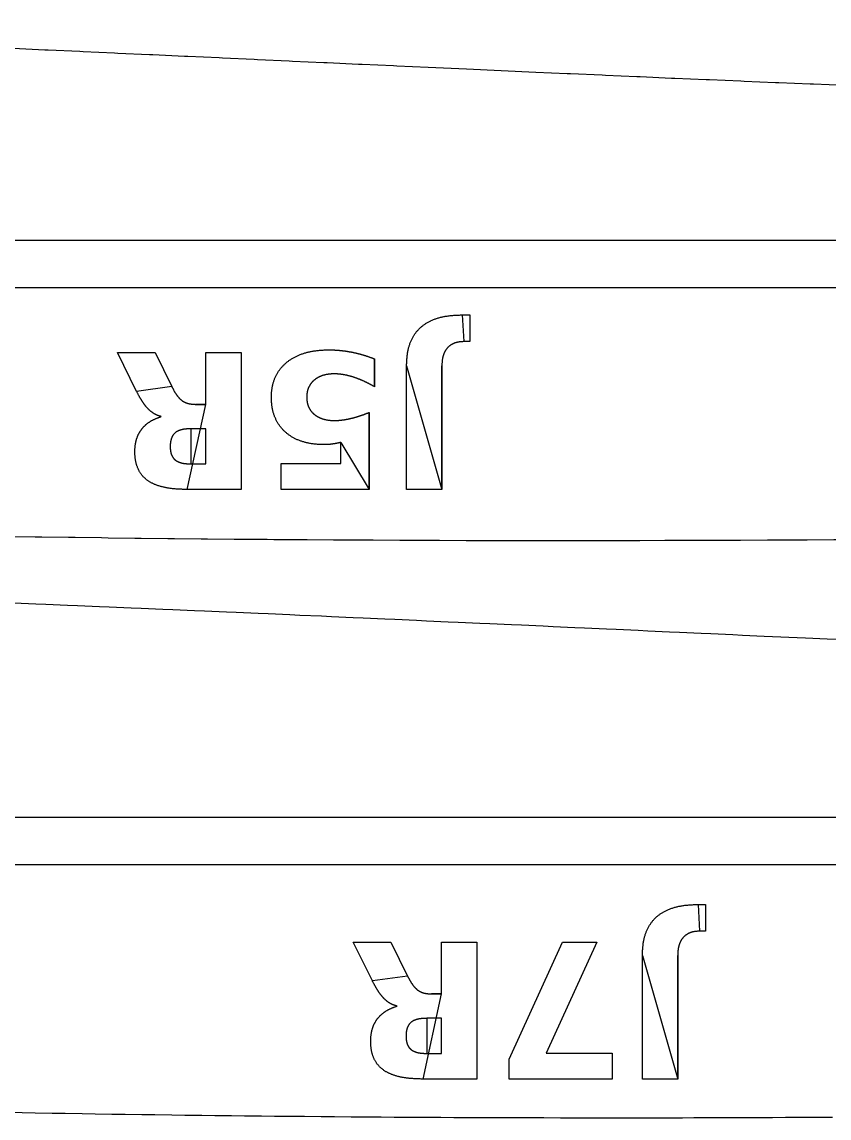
# Model space of a CAD drawing. Extents: x 27 to 271, y 44 to 138.
# Drawn here: x 215.75 to 233.93, y 92.34 to 117.03 of the extents above; entities that cross this region are included whole.
import ezdxf

# ---------------------------------------------------------------- set-up
doc = ezdxf.new("R2010")
doc.units = 0
doc.layers.add('jig_layer', color=7, linetype='CONTINUOUS')
doc.layers.add('jig_number_layer', color=7, linetype='CONTINUOUS')

msp = doc.modelspace()

# ---------------------------------------------------------------- linework, layer by layer
at = {"layer": 'jig_layer', "color": 7}
for points in [[(258.91731, 115.259578), (259.576011, 115.292073), (259.64511, 115.29433), (260.296005, 115.332574), (260.36401, 115.335566), (261.004109, 115.379773), (261.070705, 115.383386), (261.696626, 115.434177), (261.761091, 115.438382), (262.367265, 115.495877), (262.428987, 115.500872), (263.009101, 115.565275), (263.06725, 115.570976), (263.117787, 115.577467), (263.3578, 115.573883), (263.3578, 114.112071), (267.677801, 114.112071), (267.677801, 112.112069), (124.143606, 112.112069), (124.143606, 117.034072)], [(215.553005, 116.440776), (216.264806, 116.408369), (216.340306, 116.40518), (217.051709, 116.372668), (217.127209, 116.369366), (217.838409, 116.336769), (217.91391, 116.333467), (218.624808, 116.300868), (218.700206, 116.297566), (219.411008, 116.264969), (219.486308, 116.261667), (220.196808, 116.228969), (220.272209, 116.225667), (220.98221, 116.192966), (221.05751, 116.189664), (221.767307, 116.156971), (221.842609, 116.153669), (222.552108, 116.121067), (222.627309, 116.117652), (223.336609, 116.085165), (223.411807, 116.081778), (224.120806, 116.049281), (224.196007, 116.045866), (224.904805, 116.013577), (225.763808, 115.974681), (226.547008, 115.93938), (227.330008, 115.904379), (228.037509, 115.872979), (228.112605, 115.869677), (228.819908, 115.83848), (228.894905, 115.835094), (229.601909, 115.804281), (229.676909, 115.800894), (230.383808, 115.77038), (230.458806, 115.767078), (231.165408, 115.736979), (231.240406, 115.733677), (231.94671, 115.704083), (232.021609, 115.700781), (232.727508, 115.671679), (232.80241, 115.668377), (233.508107, 115.639883), (233.582907, 115.636581), (234.288209, 115.60867)], [(139.351859, 107.854292), (138.782459, 107.839193), (138.642355, 107.8375), (138.076158, 107.818591), (137.937158, 107.816051), (137.375262, 107.792994), (137.237462, 107.789381), (136.680555, 107.761893), (136.54436, 107.757293), (135.994058, 107.724995), (135.860056, 107.719097), (135.318861, 107.681691), (135.187763, 107.674579), (134.658557, 107.63169), (134.531461, 107.623279), (134.018963, 107.574689), (133.897362, 107.564896), (133.50056, 107.520889), (133.260558, 107.524784), (133.260558, 109.051688), (128.940602, 109.051688), (128.940602, 111.051689), (265.808759, 111.051689), (265.808759, 106.10189)], [(217.545262, 105.407093), (216.946661, 105.415192), (216.798559, 105.416603), (216.199858, 105.425098), (216.051762, 105.426792), (215.452861, 105.43571), (215.304762, 105.437403), (214.705861, 105.446914), (214.557658, 105.448607), (213.958562, 105.458796), (213.810356, 105.460771), (213.211263, 105.471298), (213.06306, 105.473274)], [(219.038658, 105.389996), (218.440059, 105.397108), (218.29196, 105.398236), (217.693361, 105.4058), (217.545262, 105.407211)], [(220.532257, 105.375597), (219.933458, 105.381608), (219.785463, 105.382455), (219.186757, 105.389002), (219.038658, 105.390131)], [(222.024761, 105.363994), (221.426761, 105.368905), (221.27876, 105.36947), (220.680356, 105.374888), (220.532257, 105.375453)], [(225.90576, 105.346497), (225.757763, 105.346293), (225.159756, 105.348551), (225.011756, 105.348596), (224.412759, 105.351419), (224.264759, 105.351503), (223.665759, 105.354805), (223.517759, 105.355003), (222.919761, 105.358898), (222.771758, 105.35918), (222.172761, 105.363611), (222.024761, 105.363893)], [(228.801761, 105.344293), (228.74476, 105.34401), (228.146762, 105.344197), (227.998762, 105.343632), (227.399763, 105.344197), (227.251762, 105.343632), (226.652763, 105.344761), (226.504762, 105.344552), (225.90576, 105.346245)], [(228.907761, 105.344693), (228.801761, 105.344411)], [(229.550762, 105.345294), (229.49176, 105.345094), (228.907761, 105.344815)], [(231.047761, 105.349293), (230.437761, 105.347882), (230.29876, 105.347036), (230.237758, 105.346889), (229.672761, 105.346042), (229.550762, 105.345478)], [(235.543759, 105.377092), (234.93776, 105.372492), (234.793756, 105.370799), (234.188759, 105.366594), (234.044758, 105.365183), (233.438759, 105.361485), (233.295757, 105.360074), (232.689761, 105.356998), (232.54576, 105.355869), (231.94076, 105.353329), (231.796759, 105.3522), (231.191762, 105.350225), (231.047761, 105.349096)], [(215.571239, 103.946598), (216.063838, 103.925798), (216.286438, 103.917106), (216.779136, 103.896109), (217.001838, 103.887416), (217.494637, 103.866221), (217.717336, 103.857331), (218.210237, 103.835939), (218.433038, 103.826936), (218.925939, 103.805346), (219.148637, 103.796258), (219.641437, 103.774443), (219.864034, 103.765355), (220.356633, 103.743455), (220.579236, 103.734254), (221.071638, 103.712354), (221.294037, 103.70304), (221.786334, 103.681168), (222.008635, 103.67177), (222.500738, 103.649672), (222.723038, 103.640161), (223.215036, 103.617979), (223.43714, 103.608383), (223.928937, 103.586088), (224.151038, 103.576492), (224.642536, 103.554084), (224.864535, 103.544375), (225.355937, 103.521882), (225.577936, 103.512174), (226.06904, 103.48968), (226.290835, 103.479972), (226.781939, 103.457366), (227.003638, 103.447573), (227.494538, 103.42508), (227.716235, 103.415287), (228.206737, 103.392681), (228.428338, 103.382888), (228.918736, 103.360282), (229.140139, 103.350488), (229.630235, 103.327995), (229.851639, 103.318089), (230.341737, 103.295596), (230.563036, 103.28569), (231.052838, 103.263197), (231.274039, 103.253291), (231.763739, 103.230996), (231.984939, 103.221005), (232.474434, 103.198794), (233.405739, 103.156901), (233.894737, 103.135001), (234.115537, 103.125095)], [(270.580036, 99.106425), (140.378939, 99.106425)], [(140.659801, 98.05353), (264.193903, 98.05353), (264.193903, 93.04813)], [(219.8005, 92.394094), (219.420702, 92.399597), (219.126604, 92.402589), (218.746702, 92.40829), (218.452601, 92.411592), (218.072696, 92.417688), (217.778499, 92.421187), (217.398501, 92.427594), (217.104304, 92.431404), (216.724303, 92.438092), (216.429999, 92.4421), (216.049902, 92.449212), (215.755598, 92.453502), (215.375501, 92.461009)], [(224.516304, 92.351295), (224.136404, 92.354399), (223.842498, 92.355528), (223.463101, 92.359), (223.169102, 92.360411), (222.789301, 92.364221), (222.495404, 92.365914), (222.1156, 92.370091), (221.821604, 92.372067), (221.441899, 92.376582), (221.147902, 92.37884), (220.768096, 92.383694), (220.474201, 92.386234), (220.094502, 92.391399), (219.8005, 92.394221)], [(224.809902, 92.350293), (224.516304, 92.351422)], [(225.189903, 92.347595), (224.809902, 92.350417)], [(225.483903, 92.346895), (225.189903, 92.34746)], [(225.862904, 92.344491), (225.483903, 92.347031)], [(226.156898, 92.344098), (225.862904, 92.344381)], [(226.830901, 92.341795), (226.536896, 92.341993), (226.156898, 92.343969)], [(234.014896, 92.352737), (233.628904, 92.351326), (233.338903, 92.349068), (232.952902, 92.347939), (232.662899, 92.345964), (232.270901, 92.344835), (231.986898, 92.343142), (231.925904, 92.342933), (231.578904, 92.342368), (231.311904, 92.340957), (231.2529, 92.340771), (230.887902, 92.340571), (230.6359, 92.339442), (230.5789, 92.339174), (230.198899, 92.33927), (229.904902, 92.338141), (229.524904, 92.338705), (229.231901, 92.337858), (228.8519, 92.338705), (228.557898, 92.338141), (228.177897, 92.33927), (227.883903, 92.338987), (227.504904, 92.340398), (227.210902, 92.340384), (226.830901, 92.342078)]]:
    msp.add_lwpolyline(points, dxfattribs=at)
at = {"layer": 'jig_number_layer', "color": 7}
for points in [[(225.676409, 110.433202), (225.83764, 110.433202), (225.83764, 109.831685), (225.71362, 109.831685), (225.676409, 110.433202), (225.676409, 110.433202), (225.676409, 110.433202), (225.676409, 110.433202)], [(218.334223, 108.709276), (217.902209, 109.585712), (218.749702, 109.585712), (219.125907, 108.818829), (218.334223, 108.709276), (218.334223, 108.709276), (218.334223, 108.709276), (218.334223, 108.709276)], [(219.892781, 108.417822), (219.892781, 109.585712), (220.6886, 109.585712), (220.6886, 106.499595), (219.473173, 106.499595), (219.892781, 108.417822), (219.892781, 108.417822), (219.892781, 108.417822), (219.892781, 108.417822)], [(223.6941, 109.441005), (223.6941, 108.814686), (223.6941, 109.441005), (223.6941, 109.441005), (223.6941, 109.441005), (223.6941, 109.441005)], [(225.211324, 106.499595), (224.415505, 106.499595), (224.415505, 109.285983), (225.211324, 106.499595), (225.211324, 106.499595), (225.211324, 106.499595), (225.211324, 106.499595)], [(225.211324, 109.285983), (225.211324, 106.499595), (225.211324, 106.499595), (225.211324, 109.285983), (225.211324, 109.285983), (225.211324, 109.285983), (225.211324, 109.285983)], [(219.667478, 108.417822), (219.892781, 108.417822), (219.892781, 108.417822), (219.667478, 108.417822), (219.667478, 108.417822), (219.667478, 108.417822), (219.667478, 108.417822)], [(223.572146, 108.235913), (223.572146, 106.499583), (223.572146, 106.499595), (223.572146, 108.235913), (223.572146, 108.235913), (223.572146, 108.235913), (223.572146, 108.235913)], [(219.557919, 107.076304), (219.892781, 107.076304), (219.892781, 107.867989), (219.557919, 107.867989), (219.557919, 107.867989), (219.557919, 107.076304), (219.557919, 107.076304), (219.557919, 107.076304), (219.557919, 107.076304)], [(223.572146, 106.499595), (221.593974, 106.499595), (221.593974, 107.084574), (222.937558, 107.084574), (222.937558, 107.56206), (223.572146, 106.499595), (223.572146, 106.499595), (223.572146, 106.499595), (223.572146, 106.499595)], [(230.989471, 97.150538), (231.150702, 97.150538), (231.150702, 96.54902), (231.026679, 96.54902), (230.989471, 97.150538), (230.989471, 97.150538), (230.989471, 97.150538), (230.989471, 97.150538)], [(223.647282, 95.426606), (223.215271, 96.303041), (224.062761, 96.303041), (224.438969, 95.536164), (223.647282, 95.426606), (223.647282, 95.426606), (223.647282, 95.426606), (223.647282, 95.426606)], [(225.205843, 95.135152), (225.205843, 96.303041), (226.001665, 96.303041), (226.001665, 93.216924), (224.786232, 93.216924), (225.205843, 95.135152), (225.205843, 95.135152), (225.205843, 95.135152), (225.205843, 95.135152)], [(229.050573, 93.216924), (226.72513, 93.216924), (226.72513, 93.665474), (227.928162, 96.303041), (228.703307, 96.303041), (227.564357, 93.8019), (229.050573, 93.8019), (229.050573, 93.216924), (229.050573, 93.216924), (229.050573, 93.216924), (229.050573, 93.216924), (229.050573, 93.216924), (229.050573, 93.216924)], [(230.52438, 93.216924), (229.728564, 93.216924), (229.728564, 96.003313), (230.52438, 93.216924), (230.52438, 93.216924), (230.52438, 93.216924), (230.52438, 93.216924)], [(230.52438, 96.003313), (230.52438, 93.216924), (230.52438, 93.216924), (230.52438, 96.003313), (230.52438, 96.003313), (230.52438, 96.003313), (230.52438, 96.003313)], [(224.980534, 95.135152), (225.205843, 95.135152), (225.205843, 95.135152), (224.980534, 95.135152), (224.980534, 95.135152), (224.980534, 95.135152), (224.980534, 95.135152)], [(224.870984, 93.793631), (225.205843, 93.793631), (225.205843, 94.585315), (224.870984, 94.585315), (224.870984, 94.585315), (224.870984, 93.793631), (224.870984, 93.793631), (224.870984, 93.793631), (224.870984, 93.793631)]]:
    msp.add_lwpolyline(points, close=True, dxfattribs=at)
for points, knots in [([(224.415505, 109.285983), (224.416087, 109.299119), (224.417252, 109.325391), (224.4193, 109.364785), (224.421609, 109.404131), (224.424365, 109.443412), (224.4277, 109.482615), (224.431801, 109.521726), (224.436833, 109.560707), (224.442909, 109.599517), (224.449866, 109.63641), (224.457664, 109.671351), (224.466092, 109.704353), (224.475562, 109.737095), (224.486096, 109.769533), (224.497687, 109.801633), (224.510364, 109.833326), (224.524118, 109.864574), (224.538987, 109.895313), (224.554559, 109.924749), (224.570751, 109.95287), (224.587463, 109.979692), (224.6051, 110.005906), (224.623651, 110.031471), (224.643098, 110.056353), (224.663427, 110.080497), (224.684621, 110.103865), (224.706665, 110.126409), (224.729763, 110.148301), (224.753937, 110.169446), (224.779124, 110.189842), (224.805072, 110.209294), (224.831724, 110.227797), (224.859013, 110.245374), (224.886885, 110.262028), (224.9153, 110.277763), (224.944199, 110.292612), (224.974824, 110.307183), (225.0072, 110.32135), (225.041338, 110.334992), (225.075877, 110.347555), (225.110773, 110.359053), (225.145981, 110.369524), (225.181454, 110.379001), (225.217162, 110.387489), (225.253066, 110.395027), (225.291268, 110.402043), (225.331777, 110.408347), (225.374571, 110.413893), (225.417494, 110.418466), (225.460512, 110.422195), (225.503596, 110.425236), (225.546742, 110.427708), (225.589934, 110.429762), (225.633165, 110.431555), (225.661989, 110.432649), (225.676401, 110.433197)], [0, 0, 0, 0, 0.039445, 0.078893, 0.118341, 0.157684, 0.197026, 0.236369, 0.275649, 0.314927, 0.354201, 0.388256, 0.422312, 0.456368, 0.490491, 0.524612, 0.558735, 0.592873, 0.627015, 0.661153, 0.692752, 0.724346, 0.755941, 0.787515, 0.819087, 0.85066, 0.882183, 0.913707, 0.945229, 0.97763, 1.010033, 1.042437, 1.074895, 1.107347, 1.139797, 1.172285, 1.204771, 1.237256, 1.274012, 1.31077, 1.347527, 1.384253, 1.420979, 1.457707, 1.494391, 1.531074, 1.567756, 1.610901, 1.654049, 1.697197, 1.74039, 1.783579, 1.826769, 1.870035, 1.913302, 1.95657, 1.95657, 1.95657, 1.95657]), ([(225.71362, 109.831685), (225.707956, 109.831403), (225.696627, 109.830838), (225.679636, 109.829929), (225.662667, 109.828896), (225.645727, 109.827672), (225.628823, 109.826196), (225.611959, 109.824417), (225.59515, 109.822228), (225.578419, 109.819553), (225.562481, 109.816477), (225.547343, 109.813048), (225.533007, 109.809318), (225.518788, 109.805116), (225.504703, 109.800463), (225.49077, 109.795346), (225.477013, 109.78977), (225.463457, 109.783714), (225.450128, 109.777172), (225.437329, 109.770308), (225.425061, 109.76316), (225.413329, 109.755753), (225.401852, 109.747964), (225.390663, 109.739764), (225.379766, 109.731178), (225.369171, 109.722223), (225.358915, 109.712892), (225.348993, 109.703217), (225.339307, 109.693097), (225.329921, 109.682497), (225.320818, 109.671459), (225.312114, 109.660098), (225.303814, 109.648433), (225.295899, 109.6365), (225.288382, 109.62431), (225.281264, 109.611881), (225.274531, 109.599235), (225.267982, 109.585914), (225.261625, 109.571934), (225.25553, 109.557279), (225.249906, 109.542439), (225.244744, 109.527435), (225.240023, 109.51229), (225.235744, 109.497022), (225.231902, 109.481645), (225.228496, 109.466175), (225.225345, 109.4498), (225.222513, 109.432514), (225.220041, 109.414325), (225.21802, 109.396071), (225.216252, 109.377784), (225.214941, 109.359454), (225.213877, 109.341101), (225.212867, 109.32273), (225.212142, 109.304332), (225.211612, 109.292068), (225.211346, 109.285935)], [0, 0, 0, 0, 0.017013, 0.034029, 0.051045, 0.068014, 0.084981, 0.101946, 0.118886, 0.135828, 0.152768, 0.167571, 0.182385, 0.197202, 0.212042, 0.22688, 0.241722, 0.256567, 0.271412, 0.286256, 0.300127, 0.313999, 0.327871, 0.341731, 0.355606, 0.369483, 0.383339, 0.397194, 0.41105, 0.425353, 0.43966, 0.453963, 0.468279, 0.482601, 0.496915, 0.511234, 0.525562, 0.539889, 0.555757, 0.571627, 0.587496, 0.603362, 0.619221, 0.63508, 0.650925, 0.666761, 0.682596, 0.700947, 0.719303, 0.737658, 0.756042, 0.774414, 0.792785, 0.811194, 0.829607, 0.848022, 0.848022, 0.848022, 0.848022]), ([(222.937558, 107.56206), (222.935316, 107.561489), (222.930828, 107.560347), (222.924104, 107.558598), (222.917386, 107.556826), (222.910648, 107.555136), (222.903918, 107.553411), (222.897174, 107.551728), (222.89043, 107.550062), (222.883674, 107.548451), (222.876925, 107.546899), (222.870226, 107.545245), (222.863502, 107.543817), (222.856786, 107.542383), (222.850059, 107.54098), (222.843327, 107.539586), (222.836574, 107.538279), (222.829836, 107.536908), (222.823069, 107.535717), (222.816336, 107.534465), (222.809594, 107.533362), (222.802867, 107.532218), (222.796141, 107.531031), (222.789403, 107.529923), (222.782674, 107.528815), (222.77592, 107.527883), (222.769193, 107.526773), (222.762438, 107.525846), (222.755622, 107.524869), (222.748751, 107.523783), (222.741789, 107.522872), (222.734836, 107.521915), (222.727871, 107.521031), (222.72092, 107.520008), (222.713956, 107.519089), (222.706982, 107.518268), (222.700008, 107.517453), (222.692966, 107.51689), (222.685915, 107.516043), (222.678797, 107.515441), (222.671681, 107.514872), (222.664562, 107.514307), (222.65744, 107.513747), (222.650315, 107.513163), (222.643186, 107.512673), (222.636052, 107.512333), (222.628873, 107.512047), (222.621648, 107.511767), (222.614376, 107.511492), (222.607106, 107.511178), (222.599833, 107.511015), (222.592559, 107.510886), (222.585288, 107.510607), (222.57801, 107.510518), (222.570739, 107.510405), (222.552924, 107.510278), (222.524561, 107.51032), (222.485654, 107.511238), (222.446773, 107.513114), (222.407928, 107.515721), (222.369136, 107.519085), (222.330424, 107.523325), (222.291817, 107.528501), (222.253338, 107.534615), (222.216552, 107.541407), (222.181462, 107.548764), (222.14807, 107.556585), (222.114886, 107.565216), (222.081945, 107.57471), (222.049277, 107.585095), (222.016923, 107.596402), (221.984919, 107.608643), (221.953313, 107.621852), (221.92291, 107.635712), (221.893717, 107.650154), (221.865726, 107.665093), (221.838206, 107.680892), (221.811191, 107.697552), (221.784708, 107.71506), (221.758796, 107.733415), (221.733484, 107.752592), (221.708825, 107.772605), (221.68512, 107.793186), (221.66238, 107.814301), (221.640601, 107.835896), (221.619552, 107.858197), (221.59926, 107.881187), (221.579753, 107.904841), (221.561066, 107.929142), (221.543233, 107.954064), (221.526289, 107.979583), (221.51012, 108.005911), (221.494781, 108.033037), (221.480312, 108.06094), (221.466818, 108.089338), (221.454267, 108.118176), (221.442679, 108.147423), (221.432035, 108.177024), (221.422306, 108.206937), (221.413483, 108.237132), (221.405252, 108.268678), (221.397725, 108.301576), (221.390999, 108.335815), (221.385287, 108.370239), (221.380561, 108.404813), (221.376807, 108.439506), (221.373931, 108.474298), (221.372102, 108.509176), (221.370942, 108.544099), (221.370605, 108.578985), (221.371124, 108.61381), (221.37245, 108.648556), (221.374643, 108.683241), (221.377671, 108.71785), (221.381803, 108.752332), (221.386916, 108.786676), (221.393056, 108.820844), (221.400301, 108.854789), (221.40848, 108.887524), (221.417454, 108.919044), (221.42718, 108.949325), (221.437896, 108.979276), (221.449595, 109.008862), (221.4623, 109.038037), (221.476014, 109.066744), (221.490713, 109.094951), (221.506413, 109.122601), (221.523124, 109.149678), (221.540857, 109.176122), (221.55955, 109.201924), (221.579164, 109.227044), (221.599659, 109.251464), (221.620982, 109.275174), (221.643096, 109.298152), (221.665964, 109.320387), (221.689543, 109.341871), (221.714233, 109.36296), (221.740043, 109.383586), (221.766962, 109.403701), (221.794508, 109.422936), (221.822639, 109.441299), (221.851324, 109.45878), (221.880525, 109.475381), (221.910196, 109.491113), (221.940316, 109.505957), (221.97181, 109.520366), (222.00469, 109.534248), (222.038958, 109.547513), (222.073598, 109.559786), (222.10857, 109.571094), (222.143836, 109.581466), (222.179356, 109.590952), (222.2151, 109.59957), (222.251042, 109.607341), (222.288841, 109.614626), (222.328494, 109.621349), (222.369997, 109.627391), (222.411622, 109.632497), (222.453342, 109.636709), (222.495133, 109.640078), (222.536983, 109.642589), (222.578864, 109.644449), (222.620774, 109.645437), (222.65519, 109.64569), (222.682104, 109.645595), (222.701515, 109.645378), (222.720928, 109.645147), (222.740327, 109.644494), (222.759725, 109.64389), (222.779116, 109.643131), (222.798499, 109.642193), (222.817874, 109.64111), (222.83724, 109.639959), (222.856594, 109.6387), (222.87592, 109.637119), (222.895241, 109.635508), (222.914548, 109.633739), (222.933843, 109.631818), (222.953133, 109.629801), (222.972388, 109.627492), (222.991645, 109.62522), (223.010896, 109.622747), (223.03015, 109.620123), (223.049405, 109.617324), (223.06864, 109.614392), (223.087856, 109.611335), (223.10705, 109.608142), (223.126218, 109.604792), (223.145368, 109.601342), (223.164489, 109.597742), (223.18359, 109.594049), (223.20266, 109.590201), (223.221709, 109.586247), (223.240729, 109.582163), (223.259721, 109.577953), (223.278687, 109.573627), (223.297619, 109.569149), (223.316526, 109.564566), (223.335396, 109.559835), (223.354332, 109.554963), (223.373324, 109.549918), (223.392369, 109.544701), (223.41138, 109.539357), (223.43034, 109.533838), (223.449258, 109.528186), (223.468133, 109.522397), (223.486949, 109.516423), (223.505719, 109.510311), (223.524548, 109.50398), (223.543441, 109.497449), (223.562394, 109.490725), (223.581307, 109.483895), (223.600169, 109.476918), (223.619003, 109.46986), (223.637819, 109.462747), (223.656602, 109.455544), (223.675377, 109.448318), (223.687891, 109.443497), (223.694148, 109.441087)], [0, 0, 0, 0, 0.00694, 0.013894, 0.020843, 0.027782, 0.034734, 0.041686, 0.048634, 0.055575, 0.062523, 0.069408, 0.076275, 0.083141, 0.090012, 0.09689, 0.103764, 0.110647, 0.117517, 0.124378, 0.131191, 0.138012, 0.144849, 0.151679, 0.158497, 0.165307, 0.172133, 0.178947, 0.185762, 0.192791, 0.199812, 0.206825, 0.213849, 0.220875, 0.227899, 0.234921, 0.241942, 0.248963, 0.256109, 0.263244, 0.270391, 0.277527, 0.284668, 0.291822, 0.298972, 0.306107, 0.313246, 0.320525, 0.327799, 0.335078, 0.342354, 0.349624, 0.356901, 0.364183, 0.371457, 0.378719, 0.417629, 0.456541, 0.495459, 0.534399, 0.573332, 0.612264, 0.651219, 0.690177, 0.729136, 0.763432, 0.797724, 0.832014, 0.866285, 0.90056, 0.934837, 0.969089, 1.003339, 1.037587, 1.06931, 1.101034, 1.132757, 1.164492, 1.196236, 1.227981, 1.259738, 1.291488, 1.323238, 1.353898, 1.384565, 1.415232, 1.445882, 1.476539, 1.507196, 1.53783, 1.568453, 1.599075, 1.630499, 1.661922, 1.693348, 1.724804, 1.756257, 1.787707, 1.819158, 1.850611, 1.882065, 1.916952, 1.951839, 1.986728, 2.02162, 2.056511, 2.091403, 2.126338, 2.161279, 2.196221, 2.23099, 2.265758, 2.300524, 2.335242, 2.369968, 2.404694, 2.439395, 2.474098, 2.508802, 2.540598, 2.572399, 2.604199, 2.636011, 2.667826, 2.699646, 2.731436, 2.763226, 2.795015, 2.826868, 2.858723, 2.890579, 2.922461, 2.954343, 2.986226, 3.018117, 3.050011, 3.081907, 3.115513, 3.149108, 3.182703, 3.216287, 3.249875, 3.283464, 3.31704, 3.350613, 3.384186, 3.420927, 3.457667, 3.494407, 3.531163, 3.567918, 3.604674, 3.641445, 3.678214, 3.714981, 3.756919, 3.798858, 3.840794, 3.882719, 3.924643, 3.966566, 4.008487, 4.050405, 4.092321, 4.111736, 4.131147, 4.150558, 4.169974, 4.189378, 4.208781, 4.228188, 4.247594, 4.266997, 4.286389, 4.305779, 4.325166, 4.344551, 4.363944, 4.383337, 4.402735, 4.422122, 4.441509, 4.460959, 4.480419, 4.499879, 4.519333, 4.538791, 4.55825, 4.577709, 4.597165, 4.61662, 4.636073, 4.655529, 4.674985, 4.694432, 4.713888, 4.733345, 4.752794, 4.772251, 4.791705, 4.811454, 4.831201, 4.850946, 4.870697, 4.890439, 4.910179, 4.929925, 4.949661, 4.9694, 4.989519, 5.009629, 5.029732, 5.049844, 5.06996, 5.090072, 5.11019, 5.13031, 5.150424, 5.150424, 5.150424, 5.150424]), ([(223.6941, 108.814686), (223.68803, 108.818045), (223.675888, 108.824764), (223.657659, 108.834821), (223.639414, 108.844851), (223.621135, 108.854813), (223.60282, 108.864702), (223.584457, 108.874503), (223.566032, 108.884181), (223.547544, 108.893733), (223.529395, 108.902937), (223.511567, 108.911752), (223.494085, 108.920226), (223.476541, 108.928569), (223.458913, 108.936737), (223.441224, 108.944775), (223.423466, 108.952664), (223.405646, 108.960416), (223.387764, 108.968024), (223.370213, 108.975301), (223.353011, 108.982297), (223.336154, 108.988999), (223.319241, 108.995562), (223.302277, 109.001986), (223.285261, 109.008263), (223.26818, 109.014358), (223.251054, 109.02032), (223.233866, 109.026104), (223.216949, 109.031615), (223.200305, 109.036859), (223.183931, 109.041828), (223.167512, 109.046655), (223.151037, 109.051283), (223.134524, 109.055765), (223.117967, 109.060091), (223.101357, 109.064207), (223.084711, 109.068173), (223.068352, 109.071861), (223.052296, 109.075324), (223.036539, 109.078541), (223.020751, 109.08159), (223.004931, 109.084466), (222.98908, 109.087176), (222.973193, 109.089672), (222.957296, 109.0921), (222.941353, 109.094182), (222.925677, 109.09607), (222.910262, 109.097714), (222.895118, 109.099185), (222.879958, 109.100489), (222.864775, 109.10151), (222.849582, 109.102393), (222.834391, 109.103361), (222.819172, 109.103748), (222.803953, 109.104053), (222.787136, 109.104147), (222.768722, 109.104016), (222.748723, 109.103463), (222.728724, 109.102826), (222.708762, 109.10143), (222.688824, 109.099757), (222.668921, 109.097728), (222.649069, 109.095216), (222.629284, 109.09219), (222.610337, 109.088833), (222.59224, 109.085191), (222.574994, 109.081308), (222.557842, 109.077036), (222.540812, 109.072307), (222.523906, 109.067153), (222.50715, 109.061545), (222.49056, 109.055469), (222.474156, 109.048909), (222.45837, 109.042027), (222.443195, 109.034873), (222.428641, 109.027462), (222.414307, 109.019625), (222.400208, 109.01137), (222.386368, 109.002685), (222.372803, 108.993574), (222.359521, 108.984052), (222.346556, 108.9741), (222.334069, 108.963863), (222.322069, 108.953361), (222.31056, 108.942614), (222.299402, 108.931508), (222.288614, 108.920044), (222.278216, 108.908224), (222.26823, 108.896061), (222.258673, 108.883562), (222.249544, 108.870746), (222.2409, 108.857656), (222.232759, 108.844302), (222.225136, 108.830704), (222.217984, 108.816849), (222.211304, 108.802757), (222.205098, 108.788446), (222.199354, 108.773945), (222.194121, 108.759256), (222.189355, 108.744416), (222.184961, 108.729021), (222.180972, 108.713081), (222.177426, 108.696607), (222.174445, 108.68002), (222.171889, 108.663357), (222.16991, 108.64661), (222.168427, 108.629806), (222.167242, 108.612968), (222.16663, 108.596091), (222.16644, 108.579169), (222.166621, 108.562215), (222.167247, 108.545235), (222.168404, 108.528293), (222.169994, 108.511395), (222.171951, 108.494546), (222.174415, 108.477762), (222.17749, 108.461084), (222.181013, 108.444498), (222.185011, 108.428488), (222.189405, 108.413054), (222.194153, 108.3982), (222.199387, 108.383507), (222.205101, 108.368991), (222.211306, 108.354677), (222.217981, 108.340583), (222.22514, 108.326733), (222.232788, 108.313153), (222.240938, 108.299847), (222.249584, 108.286833), (222.258709, 108.274118), (222.268286, 108.261731), (222.278294, 108.249681), (222.288706, 108.237976), (222.299488, 108.226607), (222.31065, 108.215607), (222.322148, 108.204952), (222.334149, 108.194521), (222.346642, 108.184328), (222.359616, 108.174383), (222.372904, 108.164864), (222.386471, 108.155759), (222.400301, 108.147069), (222.41439, 108.138815), (222.428713, 108.130975), (222.443261, 108.123561), (222.458422, 108.116377), (222.47421, 108.1095), (222.490603, 108.10292), (222.507189, 108.096835), (222.523946, 108.091226), (222.540849, 108.086059), (222.557888, 108.081349), (222.575041, 108.077074), (222.592291, 108.073199), (222.61039, 108.069576), (222.629338, 108.066256), (222.649127, 108.063262), (222.668978, 108.060741), (222.688882, 108.058692), (222.708819, 108.057), (222.72879, 108.055747), (222.748776, 108.05479), (222.768776, 108.054226), (222.78645, 108.054072), (222.801792, 108.054133), (222.814799, 108.054311), (222.827802, 108.054672), (222.840803, 108.055003), (222.853797, 108.055575), (222.866777, 108.056344), (222.879751, 108.057213), (222.892724, 108.058112), (222.905902, 108.059186), (222.919293, 108.06037), (222.932882, 108.061732), (222.946463, 108.063148), (222.960036, 108.064646), (222.973585, 108.066379), (222.987128, 108.068178), (223.00064, 108.070189), (223.014155, 108.072164), (223.027884, 108.074333), (223.041841, 108.076634), (223.056009, 108.079156), (223.070148, 108.081826), (223.0843, 108.084437), (223.098399, 108.087326), (223.112489, 108.090274), (223.126565, 108.093277), (223.140619, 108.096382), (223.154926, 108.09965), (223.169495, 108.103042), (223.184316, 108.106594), (223.199119, 108.110221), (223.213898, 108.113943), (223.22865, 108.11777), (223.243379, 108.121678), (223.258083, 108.125685), (223.272758, 108.129798), (223.287739, 108.134108), (223.303019, 108.138614), (223.318589, 108.143345), (223.334126, 108.148179), (223.34963, 108.153115), (223.365096, 108.158168), (223.380526, 108.163332), (223.395919, 108.168609), (223.411272, 108.173995), (223.426934, 108.179593), (223.442882, 108.18546), (223.459136, 108.191541), (223.475355, 108.197712), (223.491543, 108.203967), (223.507703, 108.210297), (223.523845, 108.216686), (223.539971, 108.223108), (223.556085, 108.229554), (223.566827, 108.233848), (223.572197, 108.235995)], [0, 0, 0, 0, 0.020812, 0.041633, 0.062457, 0.083271, 0.104085, 0.124901, 0.145714, 0.166521, 0.18733, 0.206761, 0.226186, 0.245614, 0.265038, 0.28447, 0.303903, 0.323333, 0.342769, 0.3622, 0.380333, 0.398477, 0.416621, 0.434758, 0.452897, 0.471029, 0.489165, 0.507299, 0.525433, 0.542539, 0.559651, 0.576766, 0.593879, 0.610988, 0.628098, 0.645215, 0.662326, 0.679432, 0.695522, 0.7116, 0.727679, 0.743759, 0.759839, 0.77592, 0.792004, 0.808079, 0.824154, 0.839372, 0.854585, 0.869798, 0.885018, 0.900234, 0.915457, 0.930678, 0.9459, 0.961122, 0.981131, 1.001139, 1.02114, 1.041152, 1.061161, 1.081163, 1.101168, 1.121185, 1.141201, 1.158887, 1.17656, 1.194231, 1.21191, 1.229579, 1.247245, 1.264913, 1.282575, 1.300237, 1.316568, 1.332898, 1.349229, 1.365568, 1.381905, 1.398238, 1.414583, 1.430925, 1.447263, 1.463015, 1.478756, 1.494493, 1.510237, 1.525975, 1.541711, 1.557439, 1.573168, 1.588906, 1.604489, 1.620077, 1.635664, 1.651255, 1.666852, 1.682453, 1.698038, 1.713622, 1.729205, 1.74606, 1.762906, 1.779751, 1.79661, 1.813471, 1.830333, 1.847215, 1.864103, 1.88099, 1.897979, 1.914965, 1.931955, 1.948918, 1.965877, 1.982836, 1.999798, 2.016747, 2.033696, 2.049292, 2.064881, 2.080472, 2.096076, 2.111673, 2.127267, 2.142852, 2.158434, 2.174013, 2.189652, 2.205299, 2.220953, 2.236615, 2.25228, 2.267943, 2.283612, 2.299287, 2.314962, 2.331306, 2.34765, 2.363995, 2.380333, 2.396661, 2.41299, 2.429311, 2.445639, 2.461969, 2.479634, 2.497294, 2.514952, 2.532626, 2.550301, 2.567973, 2.585652, 2.603329, 2.621007, 2.641021, 2.661034, 2.681045, 2.701047, 2.721057, 2.741066, 2.761076, 2.781081, 2.801086, 2.814096, 2.827105, 2.840112, 2.853119, 2.866121, 2.879126, 2.892129, 2.905128, 2.918139, 2.931795, 2.945456, 2.959109, 2.972761, 2.98642, 3.000086, 3.013746, 3.027403, 3.041061, 3.055443, 3.069837, 3.084231, 3.098611, 3.113008, 3.127404, 3.141796, 3.156189, 3.170583, 3.185821, 3.201064, 3.216305, 3.231544, 3.246785, 3.262026, 3.27726, 3.292504, 3.307748, 3.324025, 3.340296, 3.356566, 3.372837, 3.389108, 3.40538, 3.421651, 3.437923, 3.454191, 3.471547, 3.488901, 3.506254, 3.523606, 3.540964, 3.558322, 3.575685, 3.593039, 3.610389, 3.610389, 3.610389, 3.610389]), ([(219.473173, 106.499595), (219.459422, 106.499971), (219.431919, 106.500724), (219.390668, 106.50197), (219.349439, 106.503463), (219.308237, 106.50528), (219.267065, 106.507409), (219.225932, 106.510071), (219.184852, 106.513372), (219.143842, 106.51737), (219.105317, 106.521908), (219.069282, 106.526895), (219.035733, 106.532204), (219.002293, 106.538199), (218.96898, 106.544904), (218.935819, 106.552363), (218.902834, 106.56062), (218.87005, 106.569691), (218.837503, 106.579619), (218.807088, 106.589782), (218.778794, 106.600073), (218.752584, 106.610339), (218.726671, 106.621303), (218.701105, 106.633029), (218.675914, 106.645519), (218.65116, 106.658842), (218.626897, 106.673024), (218.603188, 106.688095), (218.580834, 106.703577), (218.559825, 106.719372), (218.540132, 106.735384), (218.521055, 106.752132), (218.502617, 106.769591), (218.48487, 106.787764), (218.467854, 106.80661), (218.451607, 106.826107), (218.436171, 106.846236), (218.421402, 106.867232), (218.407395, 106.889112), (218.394155, 106.911821), (218.381842, 106.935063), (218.370454, 106.958784), (218.359943, 106.982917), (218.350328, 107.007422), (218.341557, 107.032246), (218.333632, 107.057358), (218.326176, 107.083929), (218.319319, 107.111967), (218.313159, 107.141459), (218.307948, 107.171132), (218.303706, 107.200954), (218.300324, 107.230882), (218.297806, 107.260901), (218.295976, 107.290977), (218.295067, 107.3211), (218.294849, 107.348337), (218.295085, 107.372673), (218.295632, 107.394102), (218.296551, 107.415506), (218.297895, 107.436881), (218.299684, 107.458217), (218.301897, 107.479514), (218.304636, 107.500746), (218.307706, 107.521928), (218.311186, 107.542386), (218.315026, 107.562112), (218.319176, 107.581106), (218.323757, 107.600001), (218.328776, 107.618787), (218.334259, 107.637445), (218.340203, 107.655958), (218.346621, 107.674314), (218.353518, 107.692496), (218.360785, 107.710161), (218.368377, 107.727312), (218.376292, 107.743934), (218.384631, 107.760344), (218.393408, 107.776526), (218.402616, 107.792467), (218.412231, 107.808167), (218.422288, 107.823582), (218.43274, 107.838731), (218.443615, 107.853586), (218.454906, 107.868139), (218.466582, 107.882395), (218.478643, 107.89633), (218.491072, 107.909942), (218.50385, 107.923229), (218.51697, 107.936184), (218.530423, 107.948797), (218.544185, 107.961074), (218.558553, 107.973295), (218.573574, 107.985386), (218.589225, 107.997352), (218.605176, 108.008909), (218.621413, 108.020057), (218.63792, 108.030795), (218.654691, 108.041099), (218.671693, 108.050995), (218.688932, 108.060454), (218.707014, 108.069815), (218.725962, 108.079011), (218.745758, 108.088042), (218.765754, 108.096667), (218.785883, 108.104916), (218.806261, 108.112881), (218.826272, 108.120584), (218.848127, 108.128175), (218.863441, 108.13543), (218.897586, 108.142206), (218.875005, 108.146323), (218.864849, 108.149837), (218.852592, 108.153377), (218.840945, 108.157049), (218.829198, 108.160843), (218.817559, 108.16482), (218.806001, 108.169026), (218.79455, 108.173486), (218.783143, 108.178235), (218.77183, 108.183368), (218.760599, 108.188829), (218.74951, 108.194594), (218.738567, 108.200655), (218.727766, 108.206985), (218.717112, 108.213563), (218.706613, 108.220394), (218.696253, 108.227448), (218.685882, 108.234858), (218.675488, 108.242598), (218.665077, 108.250671), (218.654827, 108.258945), (218.644751, 108.267426), (218.634834, 108.276085), (218.625074, 108.284917), (218.61547, 108.293915), (218.606011, 108.303065), (218.59631, 108.312799), (218.586337, 108.323085), (218.576167, 108.333984), (218.566164, 108.345032), (218.55634, 108.35624), (218.546685, 108.3676), (218.537189, 108.379098), (218.52787, 108.39074), (218.518699, 108.402495), (218.509124, 108.415088), (218.499187, 108.428544), (218.488908, 108.442876), (218.478829, 108.457348), (218.468937, 108.471946), (218.459241, 108.486673), (218.449711, 108.501508), (218.440374, 108.516464), (218.431193, 108.531515), (218.421675, 108.547493), (218.411851, 108.56442), (218.40173, 108.582294), (218.391782, 108.600266), (218.38197, 108.618314), (218.372276, 108.636426), (218.362687, 108.6546), (218.353159, 108.672806), (218.34368, 108.691039), (218.337383, 108.703203), (218.334234, 108.709285)], [0, 0, 0, 0, 0.04127, 0.082539, 0.123809, 0.165038, 0.206263, 0.247488, 0.288691, 0.329894, 0.371095, 0.405058, 0.439021, 0.472986, 0.506971, 0.540957, 0.574945, 0.608969, 0.642994, 0.677017, 0.705161, 0.733307, 0.761453, 0.789561, 0.817674, 0.845791, 0.87388, 0.901967, 0.930051, 0.955431, 0.980804, 1.006177, 1.031569, 1.056963, 1.082359, 1.107723, 1.13308, 1.158435, 1.184712, 1.210993, 1.237274, 1.263597, 1.289913, 1.316225, 1.342551, 1.36888, 1.39521, 1.42533, 1.455454, 1.485581, 1.515694, 1.545808, 1.575923, 1.606058, 1.63619, 1.666323, 1.687765, 1.709198, 1.730631, 1.752032, 1.773444, 1.794858, 1.816261, 1.837663, 1.859065, 1.87851, 1.897948, 1.917385, 1.936833, 1.956276, 1.975719, 1.99516, 2.014605, 2.034051, 2.052459, 2.070867, 2.089273, 2.107675, 2.126088, 2.144495, 2.162898, 2.181299, 2.199702, 2.218123, 2.236548, 2.254977, 2.273407, 2.291839, 2.310275, 2.328715, 2.347155, 2.365597, 2.385297, 2.404995, 2.424695, 2.444384, 2.464076, 2.483764, 2.503428, 2.523088, 2.542749, 2.564506, 2.586265, 2.608025, 2.629813, 2.651596, 2.673379, 2.695198, 2.71702, 2.738844, 2.75109, 2.763433, 2.775778, 2.788092, 2.800408, 2.812719, 2.825013, 2.837299, 2.849583, 2.862077, 2.874563, 2.887042, 2.899567, 2.912087, 2.924596, 2.937128, 2.949659, 2.962194, 2.975364, 2.988536, 3.001713, 3.01488, 3.028043, 3.041208, 3.054367, 3.067524, 3.080686, 3.095594, 3.110501, 3.125405, 3.140303, 3.155212, 3.170129, 3.185038, 3.199949, 3.214856, 3.232494, 3.25013, 3.267766, 3.285399, 3.30303, 3.320664, 3.338294, 3.355922, 3.373552, 3.394089, 3.414632, 3.435173, 3.455714, 3.476259, 3.496802, 3.517359, 3.537906, 3.558451, 3.558451, 3.558451, 3.558451]), ([(219.125907, 108.818829), (219.1286, 108.813643), (219.133987, 108.803268), (219.142104, 108.787721), (219.150275, 108.772205), (219.158527, 108.75674), (219.166892, 108.741343), (219.175408, 108.726031), (219.1841, 108.710819), (219.192994, 108.695725), (219.201601, 108.681624), (219.209896, 108.668505), (219.217841, 108.656344), (219.225979, 108.644311), (219.234316, 108.632412), (219.242857, 108.620656), (219.251632, 108.609068), (219.260624, 108.597641), (219.269845, 108.58639), (219.278738, 108.576013), (219.287251, 108.566468), (219.295337, 108.557722), (219.303615, 108.549165), (219.312065, 108.540791), (219.32072, 108.532638), (219.329572, 108.524712), (219.338637, 108.517039), (219.347916, 108.50964), (219.357142, 108.502703), (219.366333, 108.496271), (219.375421, 108.490262), (219.384683, 108.484509), (219.394117, 108.479034), (219.403697, 108.473801), (219.413415, 108.468825), (219.423264, 108.464103), (219.433233, 108.459639), (219.443632, 108.455324), (219.454447, 108.451129), (219.465695, 108.447123), (219.477045, 108.443422), (219.488482, 108.440005), (219.499997, 108.436869), (219.51159, 108.434043), (219.523217, 108.431385), (219.534931, 108.429175), (219.547184, 108.427096), (219.560007, 108.425337), (219.573359, 108.423678), (219.586748, 108.422293), (219.600175, 108.421294), (219.613615, 108.420401), (219.627059, 108.419454), (219.640536, 108.418992), (219.654014, 108.418401), (219.663004, 108.418028), (219.6675, 108.417842)], [0, 0, 0, 0, 0.01753, 0.035072, 0.052612, 0.07014, 0.087659, 0.105179, 0.122702, 0.140218, 0.157735, 0.172259, 0.186782, 0.20131, 0.215838, 0.230367, 0.2449, 0.259444, 0.273987, 0.288536, 0.300441, 0.312353, 0.324267, 0.336155, 0.348039, 0.359932, 0.371798, 0.383666, 0.395529, 0.406423, 0.417314, 0.42821, 0.439125, 0.450034, 0.460954, 0.471878, 0.482796, 0.493719, 0.505651, 0.51759, 0.529535, 0.541461, 0.553398, 0.565333, 0.577258, 0.589172, 0.601089, 0.614539, 0.627999, 0.641452, 0.654914, 0.668388, 0.681861, 0.695343, 0.708837, 0.722336, 0.722336, 0.722336, 0.722336]), ([(219.557919, 107.867989), (219.552312, 107.867802), (219.541097, 107.867429), (219.524278, 107.866838), (219.507459, 107.866377), (219.490668, 107.865428), (219.473884, 107.864501), (219.457115, 107.863376), (219.440384, 107.861819), (219.423677, 107.860045), (219.408036, 107.858012), (219.393474, 107.855736), (219.379977, 107.853346), (219.366533, 107.850664), (219.353162, 107.847616), (219.339866, 107.844237), (219.326667, 107.840477), (219.313577, 107.836339), (219.300611, 107.831804), (219.288535, 107.827139), (219.277333, 107.822422), (219.266998, 107.817702), (219.256816, 107.812676), (219.246812, 107.807314), (219.236997, 107.801621), (219.227419, 107.795549), (219.218081, 107.789132), (219.209024, 107.782346), (219.200406, 107.775282), (219.192237, 107.76796), (219.184498, 107.760426), (219.177069, 107.752572), (219.169957, 107.744416), (219.163169, 107.73598), (219.156729, 107.727281), (219.150606, 107.718358), (219.144842, 107.709193), (219.139218, 107.69946), (219.133783, 107.689144), (219.128583, 107.678245), (219.123809, 107.667148), (219.119434, 107.655886), (219.115439, 107.644484), (219.111788, 107.632968), (219.108523, 107.621334), (219.105569, 107.609614), (219.102743, 107.597076), (219.100135, 107.583709), (219.097777, 107.569521), (219.095738, 107.555285), (219.094212, 107.540987), (219.09287, 107.526677), (219.091908, 107.512328), (219.09123, 107.49796), (219.090891, 107.483575), (219.090794, 107.469239), (219.090896, 107.454955), (219.091232, 107.440724), (219.091907, 107.426508), (219.092874, 107.412316), (219.094085, 107.398145), (219.095795, 107.384025), (219.09767, 107.369921), (219.100092, 107.355898), (219.102711, 107.342682), (219.105553, 107.330298), (219.108483, 107.318718), (219.111767, 107.307237), (219.115386, 107.295857), (219.119385, 107.284608), (219.123782, 107.273511), (219.128557, 107.262573), (219.133756, 107.251835), (219.139184, 107.241672), (219.144825, 107.2321), (219.150603, 107.223089), (219.156726, 107.214304), (219.16319, 107.205761), (219.169986, 107.197475), (219.177098, 107.18947), (219.184518, 107.181763), (219.192248, 107.17438), (219.200421, 107.167201), (219.209048, 107.160267), (219.218128, 107.153617), (219.227477, 107.147337), (219.237062, 107.141409), (219.246875, 107.135845), (219.256875, 107.130608), (219.267047, 107.125701), (219.277367, 107.121108), (219.288559, 107.116513), (219.300634, 107.111957), (219.313615, 107.10753), (219.326713, 107.103481), (219.339922, 107.099827), (219.353211, 107.09651), (219.366579, 107.093528), (219.380012, 107.090873), (219.393497, 107.088542), (219.408051, 107.086348), (219.423688, 107.0844), (219.440389, 107.082568), (219.457135, 107.081101), (219.473897, 107.079844), (219.490681, 107.078907), (219.50748, 107.078174), (219.524286, 107.077432), (219.541109, 107.076994), (219.552321, 107.076651), (219.557927, 107.076479)], [0, 0, 0, 0, 0.016831, 0.033662, 0.05049, 0.067302, 0.084112, 0.10092, 0.117719, 0.134519, 0.15132, 0.16503, 0.178732, 0.192437, 0.206152, 0.219871, 0.233587, 0.247319, 0.261052, 0.274789, 0.286148, 0.29751, 0.30887, 0.320209, 0.331554, 0.342901, 0.354223, 0.365536, 0.376844, 0.387638, 0.398439, 0.409234, 0.420064, 0.430893, 0.441709, 0.452529, 0.463349, 0.47418, 0.486246, 0.498319, 0.5104, 0.522478, 0.534559, 0.546637, 0.558715, 0.570802, 0.582895, 0.597267, 0.611652, 0.62604, 0.640405, 0.654782, 0.669157, 0.683545, 0.697932, 0.712321, 0.72655, 0.740785, 0.755022, 0.769242, 0.78346, 0.797683, 0.811905, 0.826139, 0.84037, 0.852316, 0.864253, 0.876201, 0.888136, 0.900071, 0.912011, 0.923937, 0.935868, 0.947794, 0.958489, 0.969192, 0.979899, 0.990608, 1.001321, 1.012041, 1.022723, 1.033407, 1.044097, 1.05535, 1.066601, 1.07785, 1.089129, 1.100403, 1.111686, 1.122987, 1.134279, 1.145567, 1.15928, 1.172989, 1.186707, 1.200403, 1.214097, 1.227795, 1.241487, 1.25517, 1.268848, 1.285637, 1.302443, 1.319248, 1.336063, 1.352869, 1.369676, 1.386509, 1.403334, 1.420161, 1.420161, 1.420161, 1.420161]), ([(229.728564, 96.003313), (229.729147, 96.016449), (229.730311, 96.042721), (229.732359, 96.082117), (229.734668, 96.121463), (229.737425, 96.160744), (229.740759, 96.199947), (229.74486, 96.239058), (229.749892, 96.27804), (229.755968, 96.31685), (229.762925, 96.353742), (229.770723, 96.388683), (229.779151, 96.421685), (229.78862, 96.454427), (229.799156, 96.486864), (229.810746, 96.518963), (229.823423, 96.550656), (229.837177, 96.581903), (229.852046, 96.612643), (229.867618, 96.642078), (229.88381, 96.6702), (229.900522, 96.697023), (229.91816, 96.723236), (229.93671, 96.748801), (229.956155, 96.773683), (229.976484, 96.797827), (229.997678, 96.821195), (230.019723, 96.84374), (230.042821, 96.865633), (230.066995, 96.886778), (230.092183, 96.907172), (230.118129, 96.926624), (230.144781, 96.945126), (230.172071, 96.962703), (230.199944, 96.979358), (230.228359, 96.995093), (230.257258, 97.009941), (230.287883, 97.024509), (230.320257, 97.038678), (230.354395, 97.052321), (230.388935, 97.064884), (230.423832, 97.076383), (230.45904, 97.086854), (230.494513, 97.096334), (230.530221, 97.104821), (230.566124, 97.112359), (230.604325, 97.119376), (230.644836, 97.12568), (230.687631, 97.131226), (230.730555, 97.135798), (230.773574, 97.139528), (230.816658, 97.142568), (230.859804, 97.145041), (230.902998, 97.147094), (230.946228, 97.148887), (230.975051, 97.149982), (230.989463, 97.150529)], [0, 0, 0, 0, 0.039446, 0.078895, 0.118344, 0.157686, 0.197027, 0.236372, 0.275652, 0.31493, 0.354204, 0.388259, 0.422315, 0.456371, 0.490492, 0.524613, 0.558735, 0.592873, 0.627015, 0.661153, 0.692753, 0.724347, 0.755942, 0.787515, 0.819086, 0.850658, 0.882181, 0.913707, 0.945231, 0.977632, 1.010033, 1.042435, 1.074894, 1.107347, 1.139798, 1.172286, 1.204771, 1.237256, 1.274011, 1.310768, 1.347527, 1.384254, 1.42098, 1.457709, 1.494392, 1.531074, 1.567755, 1.610901, 1.654051, 1.697202, 1.740394, 1.783584, 1.826773, 1.870041, 1.913308, 1.956574, 1.956574, 1.956574, 1.956574]), ([(231.026679, 96.54902), (231.021015, 96.548738), (231.009686, 96.548174), (230.992696, 96.547264), (230.975726, 96.546231), (230.958786, 96.545007), (230.941883, 96.543531), (230.925018, 96.541752), (230.908209, 96.539563), (230.891479, 96.536888), (230.875541, 96.533813), (230.860403, 96.530383), (230.846066, 96.526653), (230.831848, 96.522451), (230.817762, 96.517798), (230.80383, 96.512682), (230.790074, 96.507105), (230.77652, 96.501051), (230.763194, 96.494513), (230.750385, 96.487675), (230.738123, 96.480521), (230.726386, 96.473111), (230.714919, 96.465292), (230.703713, 96.457107), (230.692822, 96.448512), (230.682233, 96.439556), (230.671977, 96.430227), (230.662056, 96.420552), (230.652372, 96.410432), (230.642986, 96.399832), (230.633883, 96.388794), (230.625179, 96.377434), (230.616879, 96.365768), (230.608963, 96.353834), (230.601448, 96.341643), (230.594329, 96.329213), (230.587596, 96.316566), (230.581047, 96.303245), (230.57469, 96.289264), (230.568595, 96.274609), (230.562971, 96.259768), (230.557809, 96.244764), (230.553088, 96.22962), (230.548808, 96.214351), (230.544967, 96.198975), (230.541561, 96.183505), (230.538411, 96.167129), (230.535572, 96.149843), (230.533083, 96.131655), (230.531055, 96.1134), (230.529289, 96.095113), (230.527973, 96.076782), (230.526879, 96.058429), (230.525877, 96.040058), (230.52515, 96.021661), (230.52462, 96.009397), (230.524355, 96.003265)], [0, 0, 0, 0, 0.017013, 0.034029, 0.051045, 0.068014, 0.084981, 0.101946, 0.118885, 0.135827, 0.152768, 0.167571, 0.182385, 0.197202, 0.212042, 0.226879, 0.24172, 0.256564, 0.271406, 0.28624, 0.300112, 0.313988, 0.32787, 0.341742, 0.355611, 0.369483, 0.383339, 0.397193, 0.411048, 0.425352, 0.439658, 0.453961, 0.468277, 0.4826, 0.496916, 0.511235, 0.525564, 0.539892, 0.555761, 0.57163, 0.587499, 0.603365, 0.619224, 0.635083, 0.650929, 0.666764, 0.682599, 0.700952, 0.719309, 0.737666, 0.756049, 0.774423, 0.792797, 0.811205, 0.829617, 0.848031, 0.848031, 0.848031, 0.848031]), ([(224.201256, 94.860236), (224.197305, 94.861384), (224.189402, 94.86368), (224.177559, 94.867161), (224.165746, 94.870712), (224.153979, 94.87438), (224.142264, 94.878176), (224.130616, 94.882153), (224.11906, 94.886359), (224.107611, 94.890819), (224.096204, 94.895568), (224.084891, 94.900701), (224.073661, 94.906161), (224.062572, 94.911927), (224.051629, 94.917988), (224.040828, 94.924317), (224.030174, 94.930896), (224.019676, 94.937726), (224.009316, 94.944779), (223.998946, 94.952195), (223.988541, 94.959925), (223.978135, 94.968004), (223.967889, 94.976279), (223.957814, 94.984757), (223.947901, 94.99341), (223.938129, 95.002221), (223.928532, 95.01122), (223.919073, 95.02037), (223.909369, 95.030098), (223.899409, 95.040395), (223.889234, 95.051287), (223.879221, 95.062333), (223.869408, 95.073553), (223.859746, 95.084908), (223.850246, 95.0964), (223.840929, 95.108042), (223.831757, 95.119799), (223.822185, 95.132394), (223.812246, 95.14585), (223.801967, 95.16018), (223.791887, 95.17465), (223.781996, 95.189248), (223.7723, 95.203977), (223.76277, 95.218812), (223.753433, 95.233768), (223.744252, 95.248818), (223.734734, 95.264797), (223.72491, 95.281724), (223.714789, 95.299599), (223.704838, 95.31757), (223.695027, 95.335619), (223.685332, 95.35373), (223.675743, 95.371904), (223.666216, 95.39011), (223.656737, 95.408342), (223.650439, 95.420505), (223.647291, 95.426586)], [0, 0, 0, 0, 0.012343, 0.024688, 0.037034, 0.049348, 0.061664, 0.073976, 0.086269, 0.098554, 0.110836, 0.123331, 0.135817, 0.148296, 0.160821, 0.173341, 0.185849, 0.198382, 0.210912, 0.223445, 0.236625, 0.249793, 0.262967, 0.276133, 0.289291, 0.302443, 0.315602, 0.328759, 0.341923, 0.356822, 0.371733, 0.386637, 0.401545, 0.41645, 0.431363, 0.446273, 0.461185, 0.476095, 0.493732, 0.511367, 0.529001, 0.546634, 0.564266, 0.5819, 0.59953, 0.617157, 0.634789, 0.655326, 0.675869, 0.696412, 0.716953, 0.737497, 0.75804, 0.778597, 0.799143, 0.819686, 0.819686, 0.819686, 0.819686]), ([(224.438969, 95.536164), (224.441662, 95.530978), (224.447049, 95.520602), (224.455166, 95.505055), (224.463337, 95.489536), (224.471594, 95.474071), (224.47997, 95.458679), (224.488467, 95.443357), (224.497163, 95.428149), (224.506056, 95.413054), (224.514663, 95.398952), (224.522958, 95.385832), (224.530902, 95.373672), (224.539041, 95.361639), (224.547383, 95.349741), (224.555933, 95.337992), (224.564692, 95.326393), (224.573687, 95.314972), (224.582906, 95.303721), (224.591801, 95.293345), (224.600313, 95.283801), (224.608399, 95.275054), (224.616677, 95.266498), (224.625127, 95.258123), (224.633781, 95.249971), (224.642636, 95.242045), (224.6517, 95.234366), (224.660971, 95.226957), (224.670213, 95.220039), (224.679389, 95.213588), (224.688484, 95.207589), (224.697744, 95.201846), (224.707169, 95.196361), (224.716752, 95.191134), (224.726475, 95.186156), (224.736329, 95.181435), (224.7463, 95.176976), (224.756694, 95.172653), (224.767506, 95.168462), (224.778754, 95.164455), (224.790104, 95.160755), (224.801541, 95.157338), (224.813056, 95.154201), (224.824649, 95.151376), (224.836276, 95.148717), (224.84799, 95.146508), (224.860243, 95.144428), (224.873066, 95.14267), (224.886417, 95.141011), (224.899805, 95.139625), (224.913232, 95.138627), (224.926672, 95.137734), (224.940118, 95.136787), (224.953594, 95.136325), (224.967071, 95.135734), (224.976059, 95.135361), (224.980554, 95.135175)], [0, 0, 0, 0, 0.017531, 0.035074, 0.052615, 0.070146, 0.087669, 0.105184, 0.122706, 0.140224, 0.157742, 0.172266, 0.186789, 0.201315, 0.215847, 0.230379, 0.244904, 0.259448, 0.273991, 0.288538, 0.300443, 0.312355, 0.324269, 0.336158, 0.348042, 0.359935, 0.371804, 0.383676, 0.395532, 0.406433, 0.417321, 0.428213, 0.439118, 0.450032, 0.460955, 0.471884, 0.482808, 0.49372, 0.505652, 0.517591, 0.529536, 0.541462, 0.553399, 0.565334, 0.577259, 0.589172, 0.60109, 0.61454, 0.627999, 0.64145, 0.654913, 0.668387, 0.681862, 0.695344, 0.708837, 0.722332, 0.722332, 0.722332, 0.722332]), ([(224.786232, 93.216924), (224.772481, 93.217301), (224.744978, 93.218053), (224.703727, 93.2193), (224.662499, 93.220792), (224.621298, 93.22261), (224.580127, 93.224739), (224.538994, 93.2274), (224.497914, 93.230702), (224.456904, 93.2347), (224.418378, 93.239238), (224.382343, 93.244224), (224.348795, 93.249533), (224.315355, 93.255528), (224.282042, 93.262234), (224.248881, 93.269693), (224.215896, 93.277951), (224.18311, 93.287015), (224.150558, 93.29693), (224.120148, 93.307112), (224.091852, 93.3174), (224.065642, 93.327668), (224.039734, 93.338646), (224.014166, 93.350369), (223.988975, 93.362859), (223.964218, 93.376177), (223.939956, 93.390358), (223.916247, 93.405427), (223.89389, 93.420902), (223.872882, 93.436699), (223.853191, 93.452713), (223.834117, 93.469463), (223.815678, 93.486921), (223.79793, 93.505093), (223.780913, 93.52394), (223.764666, 93.543437), (223.74923, 93.563565), (223.734461, 93.584562), (223.720454, 93.606442), (223.707214, 93.629151), (223.694901, 93.652392), (223.683513, 93.676113), (223.673002, 93.700246), (223.663388, 93.724752), (223.654616, 93.749575), (223.646691, 93.774687), (223.639236, 93.801259), (223.632378, 93.829296), (223.626219, 93.858789), (223.621008, 93.888462), (223.616765, 93.918284), (223.613383, 93.948212), (223.610865, 93.978231), (223.609035, 94.008307), (223.608126, 94.038431), (223.607908, 94.065667), (223.608144, 94.090003), (223.608691, 94.111433), (223.609611, 94.132836), (223.610954, 94.154211), (223.612743, 94.175546), (223.614956, 94.196843), (223.617695, 94.218075), (223.620765, 94.239257), (223.624244, 94.259711), (223.628087, 94.279434), (223.632235, 94.298427), (223.636815, 94.317327), (223.641835, 94.336115), (223.647318, 94.354773), (223.653262, 94.373287), (223.65968, 94.391642), (223.666577, 94.409824), (223.673845, 94.427487), (223.681431, 94.444639), (223.689335, 94.461265), (223.697693, 94.477667), (223.706466, 94.493853), (223.715676, 94.509793), (223.72529, 94.525493), (223.735347, 94.540908), (223.745798, 94.556057), (223.756672, 94.570911), (223.767962, 94.585464), (223.779638, 94.599721), (223.791702, 94.613656), (223.804131, 94.627268), (223.816908, 94.640556), (223.830027, 94.653511), (223.84348, 94.666124), (223.857242, 94.678402), (223.871612, 94.690621), (223.886632, 94.702713), (223.902282, 94.714679), (223.918233, 94.726236), (223.93447, 94.737384), (223.950976, 94.748121), (223.967747, 94.758426), (223.984749, 94.768322), (224.001988, 94.777782), (224.020069, 94.787145), (224.039018, 94.796341), (224.058816, 94.805371), (224.078805, 94.813996), (224.098961, 94.822246), (224.11924, 94.830208), (224.139625, 94.837922), (224.160085, 94.845472), (224.18061, 94.852881), (224.194306, 94.857788), (224.201155, 94.860242)], [0, 0, 0, 0, 0.04127, 0.082539, 0.123809, 0.165036, 0.20626, 0.247485, 0.288689, 0.329891, 0.371092, 0.405056, 0.439019, 0.472983, 0.506969, 0.540955, 0.574942, 0.608967, 0.642991, 0.677016, 0.705161, 0.733308, 0.761455, 0.789563, 0.817678, 0.845794, 0.873882, 0.901968, 0.930051, 0.955431, 0.980802, 1.006174, 1.031567, 1.056962, 1.082359, 1.107722, 1.13308, 1.158435, 1.184712, 1.210992, 1.237273, 1.263595, 1.289911, 1.316225, 1.342551, 1.368879, 1.395209, 1.425329, 1.455454, 1.48558, 1.515693, 1.545807, 1.575923, 1.606059, 1.63619, 1.666323, 1.687765, 1.709199, 1.73063, 1.752032, 1.773444, 1.794857, 1.816261, 1.837663, 1.859064, 1.878496, 1.897939, 1.917382, 1.936831, 1.956275, 1.975719, 1.995159, 2.014602, 2.034047, 2.052453, 2.070858, 2.08927, 2.107672, 2.126085, 2.144492, 2.162895, 2.181295, 2.199695, 2.218116, 2.236543, 2.254974, 2.273404, 2.291836, 2.31027, 2.328711, 2.347151, 2.365594, 2.385294, 2.404991, 2.42469, 2.444379, 2.464071, 2.483759, 2.503423, 2.523083, 2.542745, 2.564503, 2.586261, 2.608021, 2.62981, 2.651595, 2.673378, 2.695197, 2.717019, 2.738842, 2.738842, 2.738842, 2.738842]), ([(224.870984, 94.585315), (224.865376, 94.585129), (224.854161, 94.584756), (224.837341, 94.584165), (224.820522, 94.583703), (224.80373, 94.582755), (224.786946, 94.581828), (224.770177, 94.580703), (224.753445, 94.579146), (224.736739, 94.577372), (224.721099, 94.575337), (224.706536, 94.573068), (224.693037, 94.570691), (224.679597, 94.567986), (224.666224, 94.564944), (224.652928, 94.561563), (224.639729, 94.557804), (224.626639, 94.553665), (224.613674, 94.549132), (224.601599, 94.544465), (224.590398, 94.539749), (224.580063, 94.535029), (224.569879, 94.530003), (224.559876, 94.524635), (224.550067, 94.518932), (224.540477, 94.512878), (224.531144, 94.506458), (224.522085, 94.499673), (224.513468, 94.492604), (224.505285, 94.485292), (224.497547, 94.477748), (224.490102, 94.469905), (224.482997, 94.461743), (224.476217, 94.453301), (224.469761, 94.444612), (224.46364, 94.435684), (224.457876, 94.42652), (224.45225, 94.416785), (224.446816, 94.406465), (224.441621, 94.395563), (224.436839, 94.384472), (224.432468, 94.373212), (224.428471, 94.361811), (224.424828, 94.350291), (224.421533, 94.338664), (224.41858, 94.326944), (224.415782, 94.314398), (224.41317, 94.301032), (224.410815, 94.286845), (224.408806, 94.27261), (224.407272, 94.258318), (224.405928, 94.244007), (224.404936, 94.229659), (224.404266, 94.21529), (224.403925, 94.200907), (224.403827, 94.186573), (224.40393, 94.172289), (224.404266, 94.158058), (224.40494, 94.143841), (224.405907, 94.129648), (224.407118, 94.115476), (224.408829, 94.101356), (224.410703, 94.087251), (224.413126, 94.073226), (224.415744, 94.06001), (224.418587, 94.047626), (224.421516, 94.036046), (224.424802, 94.024566), (224.428419, 94.013187), (224.432419, 94.001936), (224.436815, 93.990839), (224.441591, 93.9799), (224.446789, 93.969162), (224.452222, 93.959), (224.457853, 93.94942), (224.463637, 93.940412), (224.469762, 93.931632), (224.476223, 93.92309), (224.48302, 93.914805), (224.490132, 93.906799), (224.497552, 93.899093), (224.505281, 93.89171), (224.513455, 93.884531), (224.522082, 93.877597), (224.531162, 93.870947), (224.540511, 93.864667), (224.550096, 93.858739), (224.559909, 93.853175), (224.569909, 93.847938), (224.580082, 93.843031), (224.590403, 93.838437), (224.601597, 93.833844), (224.613673, 93.829287), (224.626653, 93.82486), (224.63975, 93.82081), (224.652958, 93.817157), (224.666247, 93.81384), (224.679613, 93.810858), (224.693046, 93.808202), (224.706533, 93.805867), (224.721084, 93.803642), (224.736724, 93.801703), (224.753424, 93.799869), (224.770169, 93.798402), (224.786931, 93.797146), (224.803715, 93.796208), (224.820514, 93.795475), (224.83732, 93.794734), (224.854144, 93.794295), (224.865357, 93.793952), (224.870964, 93.793781)], [0, 0, 0, 0, 0.016831, 0.033663, 0.050493, 0.067305, 0.084115, 0.100923, 0.117721, 0.134522, 0.151322, 0.165032, 0.178733, 0.19244, 0.206156, 0.219874, 0.23359, 0.247322, 0.261054, 0.274789, 0.286149, 0.297511, 0.30887, 0.320213, 0.331561, 0.342903, 0.354225, 0.365539, 0.376846, 0.387651, 0.398452, 0.409257, 0.420083, 0.430907, 0.441731, 0.452551, 0.463372, 0.474202, 0.486274, 0.498352, 0.510422, 0.522499, 0.53458, 0.546659, 0.558742, 0.570828, 0.582915, 0.5973, 0.611678, 0.626056, 0.64042, 0.654798, 0.669175, 0.683562, 0.697948, 0.712333, 0.726563, 0.740799, 0.755037, 0.769257, 0.783476, 0.797701, 0.811923, 0.826158, 0.84039, 0.852337, 0.864273, 0.876219, 0.888154, 0.900089, 0.912032, 0.923957, 0.935888, 0.947812, 0.958518, 0.969216, 0.979918, 0.990627, 1.00134, 1.012059, 1.022742, 1.033426, 1.044116, 1.055368, 1.066619, 1.077869, 1.089148, 1.100421, 1.111705, 1.123006, 1.134299, 1.145591, 1.159303, 1.173011, 1.186728, 1.200424, 1.214117, 1.227813, 1.241506, 1.255191, 1.268873, 1.285662, 1.302467, 1.319271, 1.336086, 1.352892, 1.369699, 1.386532, 1.403358, 1.420186, 1.420186, 1.420186, 1.420186])]:
    msp.add_open_spline(points, degree=3, knots=knots, dxfattribs=at)

doc.saveas('drawing.dxf')
